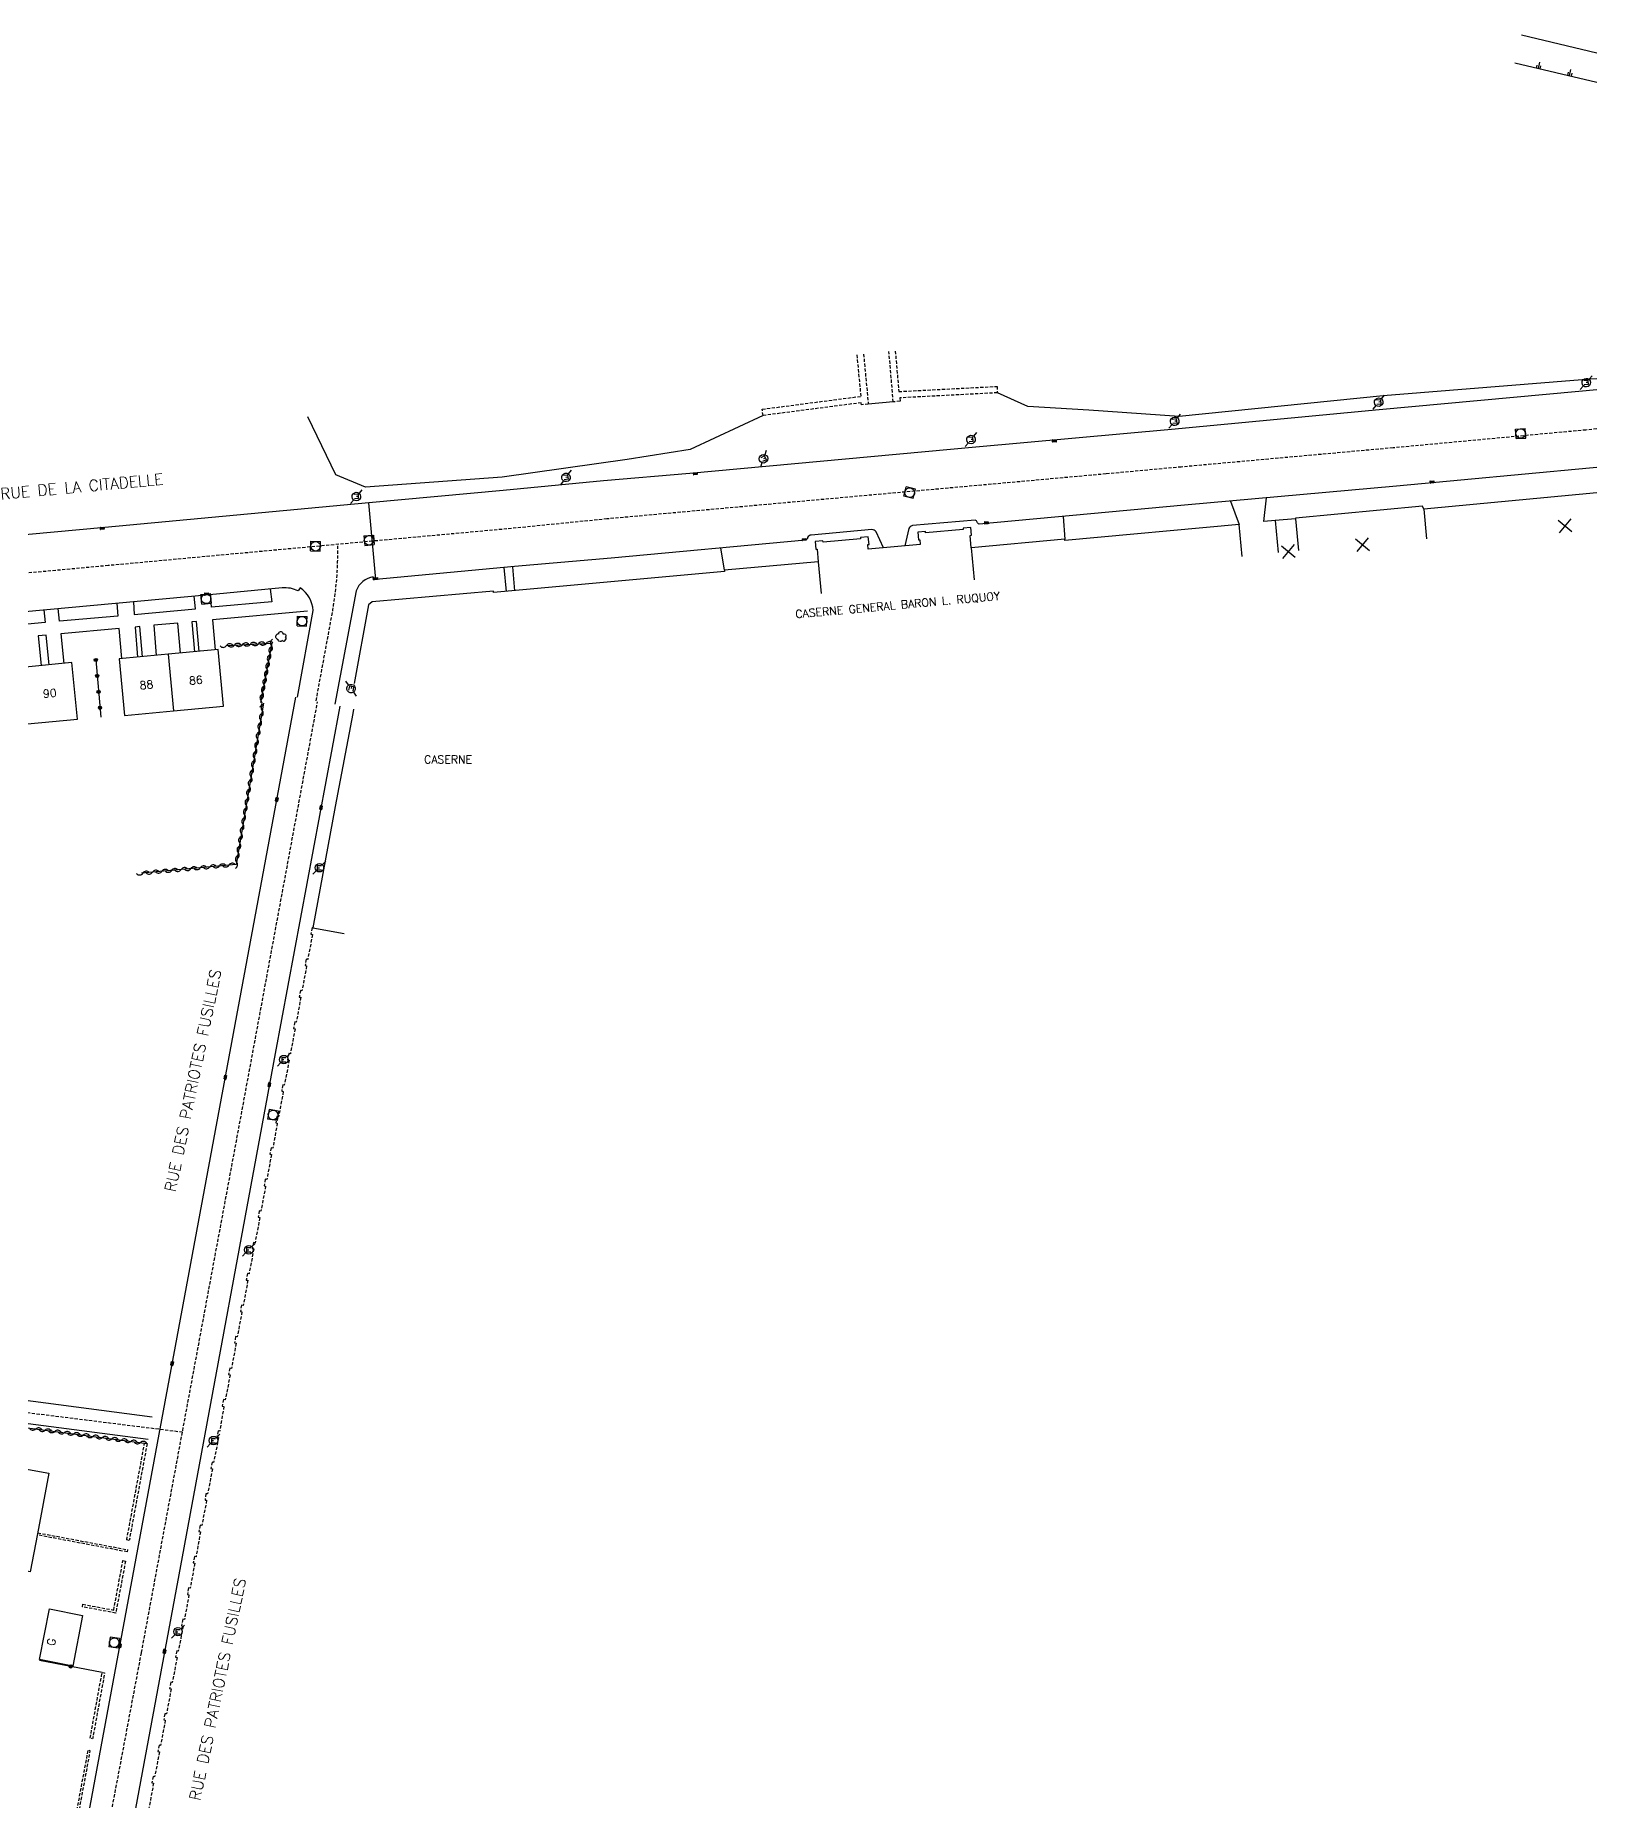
# Model space of a CAD drawing. Header units: millimetres. Extents: x 80000 to 81001, y 143000 to 144000.
# Drawn here: x 80756 to 81000, y 143432.1 to 143707.9 of the extents above; entities that cross this region are included whole.
import ezdxf
from ezdxf.enums import TextEntityAlignment as Align

# ---------------------------------------------------------------- set-up
doc = ezdxf.new("R2010")
doc.units = ezdxf.units.MM
doc.linetypes.add('DASHED', pattern=[0.75, 0.5, -0.25])
doc.layers.get('0').update_dxf_attribs({"linetype": 'CONTINUOUS'})
for name, color, linetype in [('W0001', 6, 'DASHED'), ('W0008', 7, 'CONTINUOUS'), ('W0100', 7, 'CONTINUOUS'), ('W0112', 1, 'DASHED'), ('W0211', 2, 'CONTINUOUS'), ('W0300', 7, 'CONTINUOUS'), ('W0310', 3, 'CONTINUOUS'), ('W0322', 7, 'CONTINUOUS'), ('W0334', 7, 'CONTINUOUS'), ('W0400', 7, 'CONTINUOUS'), ('W0420', 7, 'CONTINUOUS'), ('W0471', 7, 'CONTINUOUS'), ('W0984', 7, 'CONTINUOUS'), ('W0989', 7, 'CONTINUOUS'), ('W0991', 7, 'CONTINUOUS'), ('W1102', 7, 'CONTINUOUS')]:
    doc.layers.add(name, color=color, linetype=linetype)
doc.styles.get("Standard").update_dxf_attribs({"font": 'romans.shx', "width": 0.85})

# ---------------------------------------------------------------- blocks, each defined once
blk = doc.blocks.new('t991o')
at = {"color": 0, "linetype": 'Continuous'}
for p, q in [((-1, 1), (1, -1)), ((-1, -1), (1, 1))]:
    blk.add_line(p, q, dxfattribs=at)
blk = doc.blocks.new('t322o')
at = {"color": 0, "linetype": 'Continuous'}
for radius in [0.25, 0.15]:
    blk.add_circle((0, 0), radius, dxfattribs=at)
blk = doc.blocks.new('t310o')
at = {"color": 0, "linetype": 'Continuous'}
for centre, start, end in [((-0.5, 0.38), 216.8699, 323.1304), ((0.5, -0.37), 36.8699, 143.1303)]:
    blk.add_arc(centre, 0.625, start, end, dxfattribs=at)
blk = doc.blocks.new('T471')
for p, q in [((-0.333334, 0.333334), (-0.333334, -0.333334)), ((-0.333334, 0.333334), (0.333334, 0.333334)), ((-0.333334, 0), (0, 0)), ((0.500001, 0.500001), (1.000002, 1.000002)), ((-0.500001, -0.500001), (-1.000002, -1.000002)), ((-0.333334, -0.333334), (0.333334, -0.333334))]:
    blk.add_line(p, q)
blk.add_ellipse((0, 0), major_axis=(0.471405, 0.471405), ratio=1, start_param=5.4977871438, end_param=11.780972451)
blk = doc.blocks.new('T400')
for p, q in [((-0.15, 0.3), (0.15, 0.3)), ((-0.15, -0.25), (-0.15, 0.3)), ((-0.15, 0.15), (0.15, 0.15)), ((-0.15, 0), (0.15, 0)), ((0.15, 0.3), (0.15, -0.25)), ((-0.15, -0.15), (0.15, -0.15)), ((-0.15, -0.25), (-0.15, -0.3)), ((-0.15, -0.3), (0.15, -0.3)), ((0.15, -0.3), (0.15, -0.25))]:
    blk.add_line(p, q)
blk = doc.blocks.new('T420')
for p, q in [((0.75, 0.75), (-0.75, 0.75)), ((-0.75, 0.75), (-0.75, -0.75)), ((0.75, 0.75), (0.75, -0.75)), ((0.75, -0.75), (-0.75, -0.75))]:
    blk.add_line(p, q)
blk.add_ellipse((0, 0), major_axis=(-0.53, 0.53), ratio=1, start_param=3.926991, end_param=10.210176)
blk = doc.blocks.new('T300')
for p, q in [((-0.8, 0.51), (-0.86, 0.34)), ((-0.86, 0.34), (-0.86, 0.17)), ((-0.86, 0.17), (-0.74, 0.06)), ((-0.69, 0.63), (-0.8, 0.51)), ((-0.8, -0.06), (-0.74, 0.06)), ((-0.74, 0.06), (-0.69, 0.11)), ((-0.57, 0.69), (-0.69, 0.63)), ((-0.46, 0.69), (-0.57, 0.69)), ((-0.29, 0.63), (-0.46, 0.69)), ((-0.29, 0.63), (-0.17, 0.74)), ((-0.23, 0.57), (-0.29, 0.63)), ((-0.17, 0.74), (-0.06, 0.8)), ((-0.06, 0.8), (0.06, 0.8)), ((0.06, 0.8), (0.23, 0.74)), ((0.23, 0.74), (0.34, 0.63)), ((0.34, 0.63), (0.4, 0.51)), ((0.46, 0.46), (0.34, 0.46)), ((0.4, 0.51), (0.4, 0.46)), ((0.57, 0.4), (0.46, 0.46)), ((0.57, 0.4), (0.69, 0.29)), ((0.69, 0.29), (0.74, 0.17)), ((0.74, 0.06), (0.69, -0.17)), ((0.74, 0.17), (0.74, 0.06)), ((-0.8, -0.17), (-0.8, -0.06)), ((-0.8, -0.23), (-0.8, -0.17)), ((-0.74, -0.34), (-0.8, -0.23)), ((-0.69, -0.4), (-0.74, -0.34)), ((-0.51, -0.46), (-0.69, -0.4)), ((-0.4, -0.46), (-0.51, -0.46)), ((-0.4, -0.46), (-0.34, -0.46)), ((-0.34, -0.46), (-0.34, -0.4)), ((-0.34, -0.51), (-0.34, -0.46)), ((-0.29, -0.63), (-0.34, -0.51)), ((-0.17, -0.74), (-0.29, -0.63)), ((-0.06, -0.8), (-0.17, -0.74)), ((0.06, -0.8), (-0.06, -0.8)), ((0.17, -0.74), (0.06, -0.8)), ((0.23, -0.69), (0.17, -0.74)), ((0.29, -0.46), (0.23, -0.46)), ((0.29, -0.63), (0.23, -0.69)), ((0.46, -0.4), (0.29, -0.46)), ((0.34, -0.51), (0.29, -0.63)), ((0.34, -0.51), (0.34, -0.46)), ((0.57, -0.34), (0.46, -0.4)), ((0.63, -0.29), (0.57, -0.34)), ((0.69, -0.17), (0.63, -0.29))]:
    blk.add_line(p, q)
blk = doc.blocks.new('t211o')
at = {"color": 0, "linetype": 'Continuous'}
for p, q in [((-0.29, 0.5), (-0.29, 0)), ((0, 1), (0, 0)), ((0.29, 0.5), (0.29, 0))]:
    blk.add_line(p, q, dxfattribs=at)

msp = doc.modelspace()

# ---------------------------------------------------------------- linework, layer by layer
at = {"layer": 'W0001'}
for points in [[(81000, 143646.36), (80998.31, 143646.2), (80968.17, 143643.41), (80935.06, 143640.42), (80923.32, 143639.34), (80845.31, 143632.31), (80829.67, 143630.75), (80808.64, 143628.83), (80767.38, 143625.02), (80735.07, 143622.03), (80694, 143618.23), (80635.92, 143612.97), (80603.99, 143610.1), (80580.76, 143608)], [(81000, 143384.4), (80997.73, 143382.4), (80964, 143353.84), (80959.22, 143350.65), (80953.95, 143348.32), (80947.69, 143346.97), (80938.86, 143345.99), (80927.7, 143345.26), (80880.26, 143340.83), (80874.49, 143340.59), (80869.47, 143341.45), (80865.54, 143343.16), (80813.17, 143374.67), (80770.48, 143400.17), (80767.29, 143403.11), (80764.96, 143406.79), (80764.47, 143410.59), (80764.96, 143414.88), (80772.57, 143455.21), (80789, 143543.73), (80800.09, 143603.75)]]:
    msp.add_lwpolyline(points, dxfattribs=at)
at = {"layer": 'W0001', "flags": 128}
msp.add_lwpolyline([(80799.86, 143603.9), (80802.36, 143617.43, 0.051543), (80803.23, 143628.33, 20.007606)], format="xyb", dxfattribs=at)
msp.add_lwpolyline([(80727.9, 143496.17), (80740.51, 143494.49), (80778.97, 143489.67)], dxfattribs=at)
at = {"layer": 'W0008'}
for points in [[(81000, 143652.46), (80997.23, 143652.2), (80966, 143649.35), (80933.54, 143646.28), (80902.97, 143643.53), (80858.26, 143639.43), (80844.76, 143638.28), (80829.1, 143636.73), (80808.09, 143634.81), (80766.83, 143630.99), (80734.52, 143628), (80709.04, 143625.69, -0.129278), (80707.44, 143627.21, -0.269412), (80707.37, 143630.23), (80713.84, 143645.14)], [(81000, 143640.33), (80998.87, 143640.22), (80968.71, 143637.43), (80935.6, 143634.45), (80903.51, 143631.48, -0.269698), (80903.19, 143631.79, 0.282266), (80902.84, 143632.12), (80893.06, 143631.26, 0.256027), (80892.5, 143630.79), (80891.87, 143628.08)], [(80888.52, 143627.78), (80887.37, 143630.31, 0.182909), (80886.71, 143630.66), (80877.22, 143629.79, 0.269059), (80876.68, 143629.4, -0.30387), (80876.34, 143628.99), (80845.97, 143626.2), (80830.84, 143624.87), (80809.2, 143622.87), (80808.81, 143622.79), (80808.79, 143623.24, 0.268551), (80806.11, 143621.1), (80802.76, 143603.36)], [(80796.95, 143604.45), (80799.4, 143617.99, 0.232063), (80797.38, 143621.53), (80797.06, 143621.06, 0.140517), (80794.55, 143621.52), (80783.21, 143620.47), (80735.66, 143616.1), (80695.43, 143612.33, 0.322486), (80692.34, 143609.2), (80690.73, 143598.15), (80688.16, 143581.68)], [(80761.06, 143412.43), (80769.34, 143457.04), (80791.49, 143576.33), (80796.68, 143604.45, 0.054485)]]:
    msp.add_lwpolyline(points, format="xyb", dxfattribs=at)
msp.add_lwpolyline([(80803.55, 143603.05), (80802.35, 143596.62), (80793.45, 143548.78), (80778.9, 143470.18), (80768.57, 143414.31)], dxfattribs=at)
at = {"layer": 'W0008', "flags": 128}
for points in [[(80747.65, 143495.5), (80774.25, 143492.05)], [(80731.76, 143493.17), (80732.11, 143493.93), (80732.74, 143493.94), (80737.22, 143493.3), (80773.63, 143488.53)]]:
    msp.add_lwpolyline(points, dxfattribs=at)
at = {"layer": 'W0100'}
for points in [[(81000, 143636.38), (80972.96, 143633.85), (80972.79, 143634.28), (80952.92, 143632.44), (80952.93, 143632.34), (80949.76, 143632.05), (80950.22, 143627.07)], [(80944.57, 143626.45), (80944.11, 143631.42), (80916.89, 143628.92), (80916.86, 143629.13), (80902.26, 143627.78), (80902.08, 143629.74), (80902.3, 143629.76), (80902.19, 143630.98), (80900.97, 143630.89), (80900.99, 143630.67), (80895.12, 143630.13), (80895.08, 143630.37), (80893.88, 143630.26), (80894, 143629.03), (80894.19, 143629.06), (80894.28, 143628.29), (80886.13, 143627.56), (80886.07, 143628.32), (80886.27, 143628.33), (80886.15, 143629.53), (80884.95, 143629.43), (80884.96, 143629.22), (80879.08, 143628.67), (80879.07, 143628.9), (80877.84, 143628.78), (80877.95, 143627.56), (80878.17, 143627.58), (80878.34, 143625.62), (80863.69, 143624.29), (80863.7, 143624.08), (80827.6, 143620.8), (80827.6, 143621.03), (80808.63, 143619.36), (80808.07, 143618.9), (80805.83, 143606.6)]]:
    msp.add_lwpolyline(points, dxfattribs=at)
for points in [[(80785.36, 143603.06), (80784.53, 143611.9), (80776.76, 143611.16), (80769.1, 143610.45), (80769.92, 143601.61), (80777.59, 143602.33)], [(80762.54, 143601.02), (80761.7, 143609.86), (80753.93, 143609.12), (80746.27, 143608.41), (80747.1, 143599.57), (80754.76, 143600.29)]]:
    msp.add_lwpolyline(points, close=True, dxfattribs=at)
at = {"layer": 'W0100', "flags": 128}
for points in [[(80805.69, 143602.61), (80805.58, 143601.93), (80802.86, 143587.37), (80799.34, 143568.44), (80804.26, 143567.53)], [(80753.2, 143484.14), (80758.11, 143483.21), (80756.33, 143473.75), (80755.19, 143467.81), (80750.28, 143468.75)]]:
    msp.add_lwpolyline(points, dxfattribs=at)
msp.add_lwpolyline([(80758.19, 143462.02), (80763.37, 143461), (80761.82, 143453.08), (80756.65, 143454.1)], close=True, dxfattribs=at)
at = {"layer": 'W0112'}
for points in [[(80885.42, 143658.07), (80886.15, 143650.26), (80885.1, 143650.15), (80885.06, 143650.46), (80869.71, 143648.46), (80869.58, 143649.45), (80885.03, 143651.47), (80884.42, 143657.97)], [(80890.38, 143658.54), (80890.92, 143652.21), (80906.28, 143653.01), (80906.33, 143652.01), (80891.07, 143651.22), (80891.12, 143650.69), (80890.06, 143650.58), (80889.39, 143658.44)], [(80799.34, 143568.44), (80799.24, 143568.46), (80799.05, 143567.42), (80799.29, 143567.37), (80798.55, 143563.49), (80798.3, 143563.53), (80798.14, 143562.53), (80798.38, 143562.48), (80797.65, 143558.61), (80797.41, 143558.65), (80797.22, 143557.62), (80797.46, 143557.58), (80796.76, 143553.67), (80796.51, 143553.72), (80796.33, 143552.71), (80796.57, 143552.66), (80795.84, 143548.76), (80795.59, 143548.81), (80795.41, 143547.8), (80795.66, 143547.76), (80794.88, 143543.84), (80794.63, 143543.89), (80794.48, 143542.89), (80794.73, 143542.85), (80793.98, 143538.9), (80793.73, 143538.95), (80793.54, 143537.96), (80793.79, 143537.92), (80793.09, 143534.01), (80792.84, 143534.06), (80792.62, 143533.05), (80792.87, 143533.01), (80792.16, 143529.12), (80791.91, 143529.17), (80791.72, 143528.14), (80791.97, 143528.09), (80791.23, 143524.18), (80790.98, 143524.22), (80790.82, 143523.21), (80791.06, 143523.17), (80790.31, 143519.21), (80790.06, 143519.26), (80789.88, 143518.33), (80790.12, 143518.28), (80789.38, 143514.39), (80789.13, 143514.44), (80788.95, 143513.41), (80789.2, 143513.37), (80788.46, 143509.43), (80788.21, 143509.48), (80788.02, 143508.49), (80788.27, 143508.45), (80787.53, 143504.52), (80787.28, 143504.56), (80787.11, 143503.57), (80787.36, 143503.53), (80786.63, 143499.6), (80786.38, 143499.65), (80786.19, 143498.65), (80786.44, 143498.6), (80785.64, 143494.7), (80785.4, 143494.75), (80785.19, 143493.72), (80785.44, 143493.67), (80784.79, 143489.79), (80784.54, 143489.83), (80784.36, 143488.88), (80784.61, 143488.83), (80783.84, 143484.9), (80783.59, 143484.95), (80783.42, 143483.96), (80783.66, 143483.91), (80782.89, 143479.98), (80782.64, 143480.03), (80782.51, 143479.03), (80782.75, 143478.99), (80781.99, 143475.05), (80781.75, 143475.1), (80781.55, 143474.11), (80781.79, 143474.07), (80781.09, 143470.16), (80780.84, 143470.21), (80780.65, 143469.2), (80780.89, 143469.16), (80780.17, 143465.26), (80779.92, 143465.31), (80779.74, 143464.29), (80779.99, 143464.25), (80779.28, 143460.36), (80779.03, 143460.41), (80778.83, 143459.39), (80779.07, 143459.34), (80778.32, 143455.43), (80778.08, 143455.48), (80777.89, 143454.48), (80778.14, 143454.44), (80777.38, 143450.52), (80777.14, 143450.56), (80776.96, 143449.57), (80777.2, 143449.53), (80776.48, 143445.62), (80776.23, 143445.66), (80776.04, 143444.69), (80776.28, 143444.64), (80775.56, 143440.71), (80775.31, 143440.75), (80775.13, 143439.74), (80775.38, 143439.69), (80774.62, 143435.81), (80774.38, 143435.86), (80774.2, 143434.86), (80774.45, 143434.82), (80773.73, 143430.9)], [(80756.36, 143473.92), (80770.39, 143471.28), (80770.33, 143470.93), (80756.29, 143473.58)]]:
    msp.add_lwpolyline(points, dxfattribs=at)
for points in [[(80770.26, 143472.8), (80773.05, 143487.92), (80773.44, 143487.85), (80770.65, 143472.73)], [(80770.07, 143469.5), (80768.54, 143461.38), (80763.33, 143462.36), (80763.4, 143462.75), (80768.22, 143461.84), (80769.67, 143469.57)]]:
    msp.add_lwpolyline(points, close=True, dxfattribs=at)
at = {"layer": 'W0112', "flags": 128}
for points in [[(80766.41, 143452.09), (80766.8, 143452.02), (80764.93, 143441.75), (80764.54, 143441.82)], [(80758.43, 143409.04), (80758.83, 143408.97), (80764.57, 143439.86), (80764.18, 143439.93)]]:
    msp.add_lwpolyline(points, close=True, dxfattribs=at)
at = {"layer": 'W0211', "flags": 128}
for points in [[(81000, 143705.09), (80988.22, 143707.86)], [(81000, 143700.51), (80987.2, 143703.52)]]:
    msp.add_lwpolyline(points, dxfattribs=at)
at = {"layer": 'W0211'}
for points in [[(81000, 143654.2), (80999.04, 143654.14), (80966.61, 143651.53), (80934.75, 143648.31), (80920.61, 143649.29), (80911.07, 143649.87), (80906.33, 143652.01)], [(80802.95, 143639.2), (80798.55, 143648.28)], [(80869.71, 143648.46), (80858.3, 143643.17), (80848.48, 143641.58), (80828.95, 143638.82), (80807.56, 143637.28), (80802.95, 143639.2)]]:
    msp.add_lwpolyline(points, dxfattribs=at)
at = {"layer": 'W0310'}
for points in [[(80785.84, 143612.52), (80792.93, 143612.92), (80791.18, 143603.61)], [(80791.62, 143603.55), (80787.34, 143578.34), (80772.58, 143576.97)], [(80747.1, 143491.29), (80773.05, 143487.92)]]:
    msp.add_lwpolyline(points, dxfattribs=at)
at = {"layer": 'W0322'}
for points in [[(80765.42, 143610.28), (80766.21, 143601.32)], [(80766.41, 143452.09), (80756.62, 143453.99)]]:
    msp.add_lwpolyline(points, dxfattribs=at)
at = {"layer": 'W0334'}
for points in [[(80890.06, 143650.58), (80886.15, 143650.26)], [(80942.75, 143635.09), (80944.11, 143631.42)], [(80949.76, 143632.05), (80947.97, 143631.91), (80948.39, 143635.6)], [(80809.2, 143622.87), (80808.09, 143634.81)], [(80916.59, 143632.69), (80916.86, 143629.13)], [(80863.69, 143624.29), (80863.1, 143627.77)], [(80829.19, 143624.72), (80829.55, 143620.98)], [(80830.56, 143624.84), (80830.88, 143621.1)], [(80792.69, 143621.35), (80792.92, 143619.34), (80783.49, 143618.5), (80783.36, 143620.48)], [(80768.69, 143619.13), (80768.87, 143617.14), (80759.76, 143616.32), (80759.56, 143618.29)], [(80771.3, 143619.37), (80771.42, 143617.39), (80781.01, 143618.27), (80780.8, 143620.24)], [(80757.32, 143618.09), (80757.49, 143616.11), (80749.22, 143615.37), (80749.03, 143617.33)], [(80778.66, 143611.34), (80778.26, 143616.02), (80774.47, 143615.69), (80774.88, 143610.99)], [(80781.59, 143611.62), (80781.16, 143616.31), (80780.43, 143616.22), (80780.84, 143611.55)], [(80798.51, 143617.91), (80783.66, 143616.53), (80784.06, 143611.86)], [(80758.14, 143609.52), (80757.69, 143614.16), (80756.44, 143614.05), (80756.88, 143609.4)], [(80769.48, 143610.48), (80769.06, 143615.19), (80759.94, 143614.37), (80760.41, 143609.74)], [(80772.74, 143610.79), (80772.31, 143615.49), (80771.56, 143615.41), (80771.96, 143610.72)]]:
    msp.add_lwpolyline(points, dxfattribs=at)
at = {"layer": 'W1102', "flags": 128}
for points in [[(80952.93, 143632.34), (80953.39, 143627.36)], [(80972.96, 143633.85), (80973.39, 143629.21)], [(80902.26, 143627.78), (80902.72, 143622.8)], [(80878.34, 143625.62), (80878.78, 143620.64)], [(80776.76, 143611.16), (80777.59, 143602.33)]]:
    msp.add_lwpolyline(points, dxfattribs=at)

# ---------------------------------------------------------------- block references
at = {"layer": 'W0211', "rotation": 346.7810056370026}
for p in [(80990.83, 143702.67), (80995.7, 143701.53)]:
    msp.add_blockref('t211o', p, dxfattribs=at)
at = {"layer": 'W0300', "rotation": 177.647755378829}
msp.add_blockref('T300', (80794.31, 143613.94), dxfattribs=at)
at = {"layer": 'W0310'}
for p, rotation in [((80787.08, 143612.59), 3.232256575015589), ((80788.33, 143612.66), 3.232256575015589), ((80789.58, 143612.73), 3.232256575015589), ((80790.83, 143612.8), 3.232256575015589), ((80792.08, 143612.87), 3.232256575015589), ((80792.86, 143612.53), 259.345539436528), ((80785.84, 143612.52), 3.232256575015589), ((80792.39, 143610.07), 259.345539436528), ((80792.63, 143611.3), 259.345539436528), ((80791.7, 143606.39), 259.345539436528), ((80791.93, 143607.62), 259.345539436528), ((80792.16, 143608.84), 259.345539436528), ((80791.24, 143603.93), 259.345539436528), ((80791.47, 143605.16), 259.345539436528), ((80791.17, 143600.9), 260.3607993999236), ((80791.43, 143602.38), 260.3607993999265), ((80790.92, 143599.42), 260.3607993999236), ((80790.42, 143596.46), 260.3607993999318), ((80790.67, 143597.94), 260.3607993999236), ((80789.92, 143593.51), 260.3607993999236), ((80790.17, 143594.99), 260.3607993999265), ((80789.42, 143590.55), 260.3607993999236), ((80789.67, 143592.03), 260.3607993999236), ((80788.91, 143587.59), 260.3607993999265), ((80789.16, 143589.07), 260.3607993999236), ((80788.41, 143584.63), 260.3607993999236), ((80788.66, 143586.11), 260.3607993999236), ((80787.91, 143581.68), 260.3607993999236), ((80788.16, 143583.16), 260.3607993999265), ((80787.66, 143580.2), 260.3607993999318), ((80772.79, 143576.99), 185.3099230751956), ((80774.28, 143577.13), 185.3099230751791), ((80775.77, 143577.27), 185.3099230751791), ((80777.27, 143577.41), 185.3099230751956), ((80778.76, 143577.55), 185.3099230751791), ((80780.26, 143577.68), 185.3099230751791), ((80781.75, 143577.82), 185.3099230751956), ((80783.24, 143577.96), 185.3099230751791), ((80784.74, 143578.1), 185.3099230751791), ((80786.23, 143578.24), 185.3099230751956), ((80787.41, 143578.72), 260.3607993999236), ((80756.03, 143490.13), 352.6117500851615), ((80757.52, 143489.94), 352.6117500851604), ((80759, 143489.75), 352.6117500851615), ((80760.49, 143489.55), 352.6117500851615), ((80761.98, 143489.36), 352.6117500851615), ((80763.47, 143489.17), 352.6117500851604), ((80764.95, 143488.97), 352.6117500851615), ((80766.44, 143488.78), 352.6117500851449), ((80767.93, 143488.59), 352.6117500851449), ((80769.42, 143488.4), 352.6117500851449), ((80770.9, 143488.2), 352.6117500851615), ((80772.39, 143488.01), 352.6117500851615)]:
    msp.add_blockref('t310o', p, dxfattribs=dict(at, rotation=rotation))
at = {"layer": 'W0322'}
for p, rotation in [((80765.42, 143610.28), 275.007549521601), ((80765.64, 143607.79), 275.007549521601), ((80765.86, 143605.3), 275.007549521601), ((80766.08, 143602.81), 275.007549521601), ((80761.5, 143453.04), 168.9848691123362)]:
    msp.add_blockref('t322o', p, dxfattribs=dict(at, rotation=rotation))
at = {"layer": 'W0400'}
for p, rotation in [((80915.22, 143644.48), 266.038472000271), ((80859.12, 143639.35), 275.276267599273), ((80974.24, 143638.09), 275.328666344231), ((80766.41, 143630.83), 275.280252577388), ((80904.61, 143631.7), 271.014406108482), ((80876.11, 143629.09), 275.2355157339139), ((80809.16, 143622.97), 275.290236768258), ((80782.72, 143620.57), 275.3376305833531), ((80793.71, 143588.49), 349.6271827838913), ((80800.62, 143587.21), 169.556952912612), ((80785.67, 143545.08), 349.4956658251033), ((80792.55, 143543.92), 169.5562675583673), ((80777.37, 143500.36), 349.4906584707456), ((80769.19, 143456.25), 169.2917898981926), ((80776.17, 143455.39), 168.9259075474877)]:
    msp.add_blockref('T400', p, dxfattribs=dict(at, rotation=rotation))
at = {"layer": 'W0420'}
for p, rotation in [((80988.11, 143645.65), 183.704897166017), ((80892.63, 143636.42), 256.915361632283), ((80808.13, 143628.98), 95.33537408636688), ((80799.77, 143628.04), 177.647755378829), ((80782.68, 143619.83), 185.3376305833531), ((80797.66, 143616.34), 177.647755378829), ((80793.13, 143539.18), 351.3852332869662), ((80768.3, 143456.75), 351.3852332869496)]:
    msp.add_blockref('T420', p, dxfattribs=dict(at, rotation=rotation))
at = {"layer": 'W0471'}
for p, rotation in [((80998.37, 143653.6), 183.704897166017), ((80965.93, 143650.55), 184.604245667595), ((80934.04, 143647.56), 185.765101172525), ((80902.21, 143644.71), 185.139660001506), ((80869.78, 143641.71), 204.866915180154), ((80838.9, 143638.79), 188.040089720305), ((80806.15, 143635.8), 184.137621933143), ((80805.32, 143605.81), 259.322198374332)]:
    msp.add_blockref('T471', p, dxfattribs=dict(at, rotation=rotation))
for p in [(80800.37, 143577.82), (80794.81, 143547.84), (80789.33, 143518.13), (80783.82, 143488.32), (80778.27, 143458.47)]:
    msp.add_blockref('T471', p, dxfattribs=at)
at = {"layer": 'W0991'}
for p, rotation in [((80995.04, 143631.23), 275.3286663442312), ((80951.81, 143627.22), 275.2793111746389), ((80963.39, 143628.29), 275.2793111742299)]:
    msp.add_blockref('t991o', p, dxfattribs=dict(at, rotation=rotation))

# ---------------------------------------------------------------- texts
at = {"layer": 'W0984'}
msp.add_text('CASERNE GENERAL BARON L. RUQUOY', height=1.25, rotation=5.1567, dxfattribs=at).set_placement((80890.75, 143618.8), align=Align.MIDDLE)
msp.add_text('CASERNE', height=1.25, dxfattribs=at).set_placement((80820.49, 143594.74), align=Align.MIDDLE)
at = {"layer": 'W0989'}
for s, rotation, p in [('RUE DE LA CITADELLE', 5.2741, (80763.23, 143637.38)), ('RUE DES PATRIOTES FUSILLES', 78.3, (80780.61, 143544.58)), ('RUE DES PATRIOTES FUSILLES', 78.3, (80784.46, 143449.48))]:
    msp.add_text(s, height=1.75, rotation=rotation, dxfattribs=at).set_placement(p, align=Align.MIDDLE)
at = {"layer": 'W0991'}
for s, rotation, p in [('86', 5.371, (80781.06, 143607.11)), ('90', 5.371, (80758.23, 143605.07)), ('88', 5.371, (80773.34, 143606.39)), ('G', 79.875, (80758.49, 143456.86))]:
    msp.add_text(s, height=1.25, rotation=rotation, dxfattribs=at).set_placement(p, align=Align.MIDDLE)

doc.saveas('drawing.dxf')
